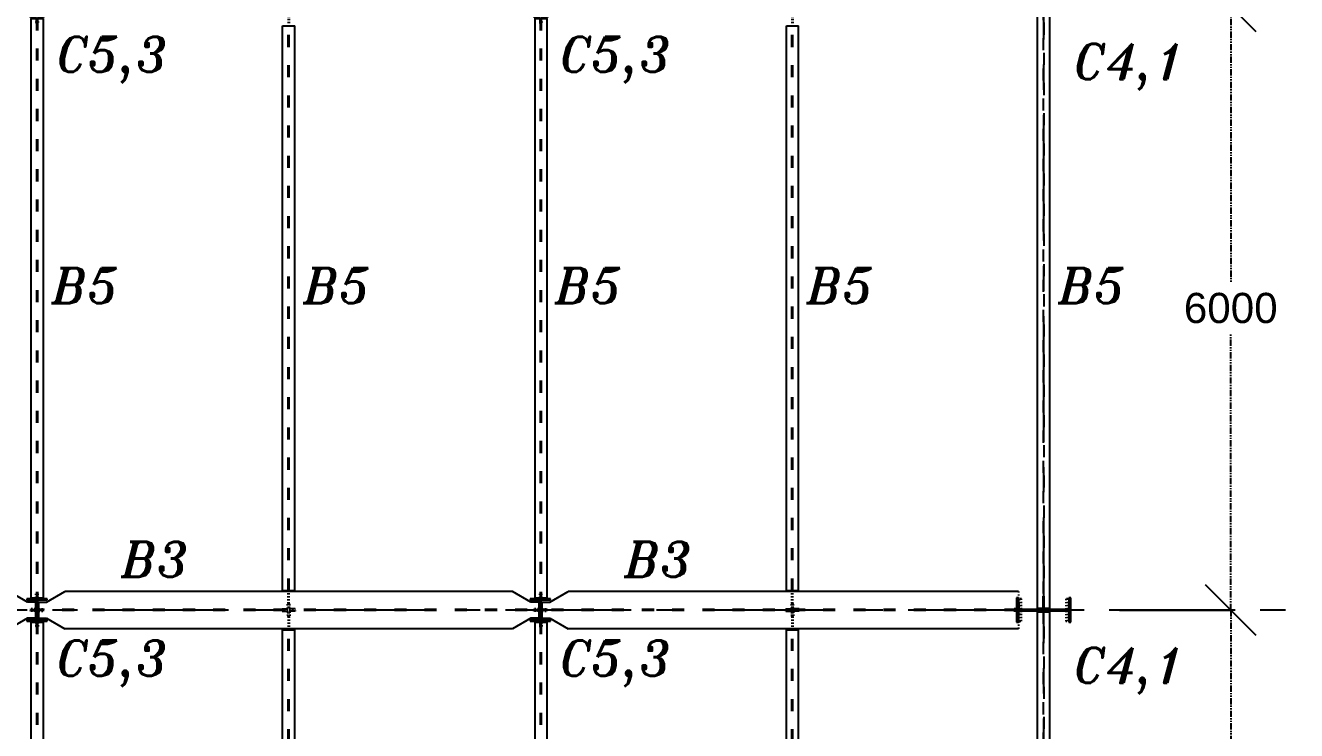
# Model space of a CAD drawing. Header units: inches. Extents: x -15 to 1885144, y -42615 to 866270.
# Drawn here: x 1714919 to 1727547, y 844099 to 851107 of the extents above; entities that cross this region are included whole.
import ezdxf

# ---------------------------------------------------------------- set-up
doc = ezdxf.new("R2010")
doc.units = ezdxf.units.IN
doc.header["$LTSCALE"] = 100
doc.header["$MEASUREMENT"] = 0
for name, pattern in [('CENTER', [2, 1.25, -0.25, 0.25, -0.25]), ('dash line', [30, 12, -18]), ('PHANTOM2', [1.25, 0.625, -0.125, 0.125, -0.125, 0.125, -0.125])]:
    doc.linetypes.add(name, pattern=pattern)
for name, color, linetype in [('axis', 8, 'PHANTOM2'), ('columns', 2, 'Continuous'), ('dimensions', 10, 'PHANTOM2'), ('layout', 7, 'Continuous'), ('text', 3, 'Continuous')]:
    doc.layers.add(name, color=color, linetype=linetype)
doc.styles.get("Standard").update_dxf_attribs({"font": 'arial.ttf'})
doc.styles.add('TEXT-3', font='ITALICT.shx', dxfattribs={"height": 350})
doc.dimstyles.new('Dim_1', dxfattribs={"dimtxt": 300, "dimasz": 500, "dimexe": 0.0625, "dimexo": 0.0625, "dimgap": 100, "dimtad": 0, "dimtih": 1, "dimtoh": 1, "dimdec": 0, "dimzin": 0, "dimdsep": 46, "dimtxsty": 'Standard', "dimblk": 'OBLIQUE', "dimcen": 0.09, "dimclrd": 256, "dimclre": 256, "dimclrt": 256, "dimadec": 0, "dimazin": 0, "dimtm": 1e-09, "dimtfac": 1, "dimtdec": 0, "dimtofl": 0, "dimtmove": 0, "dimatfit": 3, "dimfxl": 1, "dimtfillclr": 256, "dimtolj": 1, "dimtzin": 0, "dimlwe": -1, "dimarcsym": 0})

# ---------------------------------------------------------------- blocks, each defined once
blk = doc.blocks.new('_Oblique')
at = {"color": 0, "linetype": 'ByBlock', "lineweight": -2}
blk.add_line((-0.5, -0.5), (0.5, 0.5), dxfattribs=at)
blk = doc.blocks.new('*D965')
at = {"layer": 'Defpoints', "color": 0, "transparency": 16777216}
for p in [(1725789, 845297), (1726893, 845297), (1725789, 839297)]:
    blk.add_point(p, dxfattribs=at)
at = {"layer": 'dimensions', "linetype": 'dash line', "transparency": 16777216}
for p, q in [((1725789, 845297), (1726893, 845297)), ((1725789, 839297), (1726893, 839297))]:
    blk.add_line(p, q, dxfattribs=at)
at = {"layer": 'dimensions', "lineweight": -2, "transparency": 16777216}
for p, q in [((1726893, 845297), (1726893, 842550)), ((1726893, 839297), (1726893, 842044))]:
    blk.add_line(p, q, dxfattribs=at)
at = {"layer": 'dimensions', "lineweight": -2, "transparency": 16777216, "xscale": 500, "yscale": 500, "zscale": 500}
for p, rotation in [((1726893, 845297), 90), ((1726893, 839297), 270)]:
    blk.add_blockref('_Oblique', p, dxfattribs=dict(at, rotation=rotation))
at = {"layer": 'dimensions', "transparency": 16777216, "insert": (1726893, 842297), "char_height": 300, "attachment_point": 5}
blk.add_mtext('\\A1;6000', dxfattribs=at)
blk = doc.blocks.new('*D966')
at = {"layer": 'Defpoints', "color": 0, "transparency": 16777216}
for p in [(1725789, 851297), (1726893, 851297), (1725789, 845297)]:
    blk.add_point(p, dxfattribs=at)
at = {"layer": 'dimensions', "linetype": 'dash line', "transparency": 16777216}
for p, q in [((1725789, 851297), (1726893, 851297)), ((1725789, 845297), (1726893, 845297))]:
    blk.add_line(p, q, dxfattribs=at)
at = {"layer": 'dimensions', "lineweight": -2, "transparency": 16777216}
for p, q in [((1726893, 851297), (1726893, 848550)), ((1726893, 845297), (1726893, 848044))]:
    blk.add_line(p, q, dxfattribs=at)
at = {"layer": 'dimensions', "lineweight": -2, "transparency": 16777216, "xscale": 500, "yscale": 500, "zscale": 500}
for p, rotation in [((1726893, 851297), 90), ((1726893, 845297), 270)]:
    blk.add_blockref('_Oblique', p, dxfattribs=dict(at, rotation=rotation))
at = {"layer": 'dimensions', "transparency": 16777216, "insert": (1726893, 848297), "char_height": 300, "attachment_point": 5}
blk.add_mtext('\\A1;6000', dxfattribs=at)
blk = doc.blocks.new('*D967')
at = {"layer": 'Defpoints', "color": 0, "transparency": 16777216}
for p in [(1725789, 856897), (1726893, 856897), (1725789, 851297)]:
    blk.add_point(p, dxfattribs=at)
at = {"layer": 'dimensions', "linetype": 'dash line', "transparency": 16777216}
for p, q in [((1725789, 856897), (1726893, 856897)), ((1725789, 851297), (1726893, 851297))]:
    blk.add_line(p, q, dxfattribs=at)
at = {"layer": 'dimensions', "lineweight": -2, "transparency": 16777216}
for p, q in [((1726893, 856897), (1726893, 854350)), ((1726893, 851297), (1726893, 853844))]:
    blk.add_line(p, q, dxfattribs=at)
at = {"layer": 'dimensions', "lineweight": -2, "transparency": 16777216, "xscale": 500, "yscale": 500, "zscale": 500}
for p, rotation in [((1726893, 856897), 90), ((1726893, 851297), 270)]:
    blk.add_blockref('_Oblique', p, dxfattribs=dict(at, rotation=rotation))
at = {"layer": 'dimensions', "transparency": 16777216, "insert": (1726893, 854097), "char_height": 300, "attachment_point": 5}
blk.add_mtext('\\A1;5600', dxfattribs=at)
blk = doc.blocks.new('*D968')
at = {"layer": 'Defpoints', "color": 0, "transparency": 16777216}
for p in [(1726285, 856897), (1726285, 791297), (1729880, 791297)]:
    blk.add_point(p, dxfattribs=at)
at = {"layer": 'dimensions', "linetype": 'dash line', "transparency": 16777216}
for p, q in [((1726285, 856897), (1729880, 856897)), ((1726285, 791297), (1729880, 791297))]:
    blk.add_line(p, q, dxfattribs=at)
at = {"layer": 'dimensions', "lineweight": -2, "transparency": 16777216}
for p, q in [((1729880, 856897), (1729880, 824350)), ((1729880, 791297), (1729880, 823844))]:
    blk.add_line(p, q, dxfattribs=at)
at = {"layer": 'dimensions', "lineweight": -2, "transparency": 16777216, "xscale": 500, "yscale": 500, "zscale": 500}
for p, rotation in [((1729880, 856897), 90), ((1729880, 791297), 270)]:
    blk.add_blockref('_Oblique', p, dxfattribs=dict(at, rotation=rotation))
at = {"layer": 'dimensions', "transparency": 16777216, "insert": (1729880, 824097), "char_height": 300, "attachment_point": 5}
blk.add_mtext('\\A1;65600', dxfattribs=at)
blk = doc.blocks.new('*U974')
at = {"layer": 'columns', "ltscale": 0.01}
for p, q in [((2600, 110), (2400, 110)), ((2400, 110), (2400, 100)), ((2400, 100), (2600, 100)), ((2495, 100), (2495, -100)), ((2495, 5), (2505, 5)), ((2505, 100), (2505, -100)), ((2600, 100), (2600, 110)), ((7600, 110), (7400, 110)), ((7400, 110), (7400, 100)), ((7400, 100), (7600, 100)), ((7495, 100), (7495, -100)), ((7495, 5), (7505, 5)), ((7505, 100), (7505, -100)), ((7600, 100), (7600, 110)), ((2600, -100), (2400, -100)), ((2400, -100), (2400, -110)), ((2400, -110), (2600, -110)), ((2600, -110), (2600, -100)), ((7600, -100), (7400, -100)), ((7400, -100), (7400, -110)), ((7400, -110), (7600, -110)), ((7600, -110), (7600, -100))]:
    blk.add_line(p, q, dxfattribs=at)
blk = doc.blocks.new('*U975')
at = {"layer": 'columns', "color": 0, "linetype": 'ByBlock', "lineweight": -2, "transparency": 16777216}
blk.add_blockref('*U974', (0, -6000), dxfattribs=at)
blk = doc.blocks.new('*U976')
at = {"layer": 'layout', "linetype": 'dash line', "ltscale": 0.01}
for p, q in [((4995, 2995), (4935, 2995)), ((4935, 2989), (4935, 2995)), ((4954, 2995), (4954, 2989)), ((4970, 2995), (4970, 2989)), ((4989, 2989), (4989, 2985)), ((4989, 2985), (4989, 2935)), ((4989, 2935), (4995, 2935)), ((4995, 2935), (4995, 2995)), ((4995, 2935), (4995, 2815)), ((5005, 2935), (5005, 2995)), ((5005, 2995), (5065, 2995)), ((5011, 2935), (5005, 2935)), ((5005, 2935), (5005, 2815)), ((5011, 2989), (5011, 2985)), ((5011, 2985), (5011, 2935)), ((5030, 2995), (5030, 2989)), ((5046, 2995), (5046, 2989)), ((5065, 2995), (5065, 2989)), ((10000, 2995), (9940, 2995)), ((9940, 2989), (9940, 2995)), ((9959, 2995), (9959, 2989)), ((9975, 2995), (9975, 2989)), ((9994, 2989), (9994, 2985)), ((9994, 2985), (9994, 2935)), ((9994, 2935), (10000, 2935)), ((10000, 2935), (10000, 2995)), ((10000, 2935), (10000, 2815)), ((10010, 2935), (10010, 2995)), ((10010, 2995), (10070, 2995)), ((10016, 2935), (10010, 2935)), ((10010, 2935), (10010, 2815)), ((10016, 2989), (10016, 2985)), ((10016, 2985), (10016, 2935)), ((10035, 2995), (10035, 2989)), ((10051, 2995), (10051, 2989)), ((10070, 2995), (10070, 2989)), ((2489, 2880), (2489, 2830)), ((2489, 2830), (2495, 2830)), ((2511, 2830), (2505, 2830)), ((2511, 2880), (2511, 2830)), ((7494, 2880), (7494, 2830)), ((7494, 2830), (7500, 2830)), ((7516, 2830), (7510, 2830)), ((7516, 2880), (7516, 2830)), ((2489, -2880), (2489, -2830)), ((2489, -2830), (2495, -2830)), ((2511, -2830), (2505, -2830)), ((2511, -2880), (2511, -2830)), ((4995, -2935), (4995, -2815)), ((5005, -2935), (5005, -2815)), ((7494, -2880), (7494, -2830)), ((7494, -2830), (7500, -2830)), ((7516, -2830), (7510, -2830)), ((7516, -2880), (7516, -2830)), ((10000, -2935), (10000, -2815)), ((10010, -2935), (10010, -2815)), ((4935, -2989), (4935, -2995)), ((4995, -2995), (4935, -2995)), ((4954, -2995), (4954, -2989)), ((4970, -2995), (4970, -2989)), ((4989, -2985), (4989, -2935)), ((4989, -2935), (4995, -2935)), ((4989, -2989), (4989, -2985)), ((4995, -2935), (4995, -2995)), ((5005, -2935), (5005, -2995)), ((5011, -2935), (5005, -2935)), ((5005, -2995), (5065, -2995)), ((5011, -2985), (5011, -2935)), ((5011, -2989), (5011, -2985)), ((5030, -2995), (5030, -2989)), ((5046, -2995), (5046, -2989)), ((5065, -2995), (5065, -2989)), ((9940, -2989), (9940, -2995)), ((10000, -2995), (9940, -2995)), ((9959, -2995), (9959, -2989)), ((9975, -2995), (9975, -2989)), ((9994, -2985), (9994, -2935)), ((9994, -2935), (10000, -2935)), ((9994, -2989), (9994, -2985)), ((10000, -2935), (10000, -2995)), ((10010, -2935), (10010, -2995)), ((10016, -2935), (10010, -2935)), ((10010, -2995), (10070, -2995)), ((10016, -2985), (10016, -2935)), ((10016, -2989), (10016, -2985)), ((10035, -2995), (10035, -2989)), ((10051, -2995), (10051, -2989)), ((10070, -2995), (10070, -2989))]:
    blk.add_line(p, q, dxfattribs=at)
at = {"layer": 'layout', "ltscale": 0.01}
for p, q in [((4935, 2989), (4989, 2989)), ((5065, 2989), (5011, 2989)), ((9940, 2989), (9994, 2989)), ((10070, 2989), (10016, 2989)), ((12435, 2987), (12435, 2993)), ((12440, 2983), (12560, 2983)), ((12440, -2982), (12440, 2983)), ((12495, 2993), (12495, 2983)), ((12505, 2993), (12505, 2983)), ((12560, -2982), (12560, 2983)), ((2435, 2884), (2435, 2890)), ((2440, 2880), (2560, 2880)), ((2440, 2880), (2440, -2880)), ((2495, 2890), (2495, 2880)), ((2560, 2880), (2560, -2880)), ((4940, 2805), (5060, 2805)), ((4940, -2805), (4940, 2805)), ((5060, -2805), (5060, 2805)), ((7440, 2884), (7440, 2890)), ((7445, 2880), (7565, 2880)), ((7445, 2880), (7445, -2880)), ((7500, 2890), (7500, 2880)), ((7565, 2880), (7565, -2880)), ((9945, 2805), (10065, 2805)), ((9945, -2805), (9945, 2805)), ((10065, -2805), (10065, 2805)), ((2435, -2884), (2435, -2890)), ((2440, -2880), (2560, -2880)), ((2495, -2890), (2495, -2880)), ((4940, -2805), (5060, -2805)), ((7440, -2884), (7440, -2890)), ((7445, -2880), (7565, -2880)), ((7500, -2890), (7500, -2880)), ((9945, -2805), (10065, -2805)), ((4935, -2989), (4989, -2989)), ((5065, -2989), (5011, -2989)), ((9940, -2989), (9994, -2989)), ((10070, -2989), (10016, -2989)), ((12435, -2986), (12435, -2992)), ((12440, -2982), (12560, -2982)), ((12495, -2992), (12495, -2982)), ((12505, -2992), (12505, -2982))]:
    blk.add_line(p, q, dxfattribs=at)
at = {"layer": 'layout'}
for p, q in [((12495, 2993), (12435, 2993)), ((12435, 2987), (12489, 2987)), ((12489, 2987), (12489, 2983)), ((12505, 2993), (12565, 2993)), ((12565, 2987), (12511, 2987)), ((12511, 2987), (12511, 2983)), ((12565, 2993), (12565, 2987)), ((2495, 2890), (2435, 2890)), ((2435, 2884), (2489, 2884)), ((2489, 2884), (2489, 2880)), ((2495, 2830), (2495, 2880)), ((2505, 2830), (2505, 2890)), ((2505, 2890), (2565, 2890)), ((2565, 2884), (2511, 2884)), ((2511, 2884), (2511, 2880)), ((2565, 2890), (2565, 2884)), ((7500, 2890), (7440, 2890)), ((7440, 2884), (7494, 2884)), ((7494, 2884), (7494, 2880)), ((7500, 2830), (7500, 2880)), ((7510, 2830), (7510, 2890)), ((7510, 2890), (7570, 2890)), ((7570, 2884), (7516, 2884)), ((7516, 2884), (7516, 2880)), ((7570, 2890), (7570, 2884)), ((2435, -2884), (2489, -2884)), ((2495, -2890), (2435, -2890)), ((2489, -2884), (2489, -2880)), ((2495, -2830), (2495, -2880)), ((2505, -2830), (2505, -2890)), ((2505, -2890), (2565, -2890)), ((2511, -2884), (2511, -2880)), ((2565, -2884), (2511, -2884)), ((2565, -2890), (2565, -2884)), ((7440, -2884), (7494, -2884)), ((7500, -2890), (7440, -2890)), ((7494, -2884), (7494, -2880)), ((7500, -2830), (7500, -2880)), ((7510, -2830), (7510, -2890)), ((7510, -2890), (7570, -2890)), ((7516, -2884), (7516, -2880)), ((7570, -2884), (7516, -2884)), ((7570, -2890), (7570, -2884)), ((12435, -2986), (12489, -2986)), ((12495, -2992), (12435, -2992)), ((12489, -2986), (12489, -2982)), ((12505, -2992), (12565, -2992)), ((12511, -2986), (12511, -2982)), ((12565, -2986), (12511, -2986)), ((12565, -2992), (12565, -2986))]:
    blk.add_line(p, q, dxfattribs=at)
at = {"layer": 'layout', "linetype": 'dash line'}
for p, q in [((12454, 2993), (12454, 2987)), ((12470, 2993), (12470, 2987)), ((12530, 2993), (12530, 2987)), ((12546, 2993), (12546, 2987)), ((2454, 2890), (2454, 2884)), ((2470, 2890), (2470, 2884)), ((2530, 2890), (2530, 2884)), ((2546, 2890), (2546, 2884)), ((7459, 2890), (7459, 2884)), ((7475, 2890), (7475, 2884)), ((7535, 2890), (7535, 2884)), ((7551, 2890), (7551, 2884)), ((2454, -2890), (2454, -2884)), ((2470, -2890), (2470, -2884)), ((2530, -2890), (2530, -2884)), ((2546, -2890), (2546, -2884)), ((7459, -2890), (7459, -2884)), ((7475, -2890), (7475, -2884)), ((7535, -2890), (7535, -2884)), ((7551, -2890), (7551, -2884)), ((12454, -2992), (12454, -2986)), ((12470, -2992), (12470, -2986)), ((12530, -2992), (12530, -2986)), ((12546, -2992), (12546, -2986))]:
    blk.add_line(p, q, dxfattribs=at)
at = {"layer": 'layout', "linetype": 'dash line', "ltscale": 0.1}
for p, q in [((12495, 2983), (12495, -2982)), ((12505, -2982), (12505, 2983)), ((2495, 2880), (2495, -2830)), ((2505, 2880), (2505, -2830)), ((4995, -2805), (4995, 2805)), ((5005, -2805), (5005, 2805)), ((7500, 2880), (7500, -2830)), ((7510, 2880), (7510, -2830)), ((10000, -2805), (10000, 2805)), ((10010, -2805), (10010, 2805))]:
    blk.add_line(p, q, dxfattribs=at)
blk = doc.blocks.new('*U977')
at = {"layer": 'layout', "color": 0, "linetype": 'ByBlock', "lineweight": -2, "transparency": 16777216}
for p in [(0, 0), (0, -6000)]:
    blk.add_blockref('*U976', p, dxfattribs=at)
blk = doc.blocks.new('*U982')
at = {"layer": 'columns', "ltscale": 0.01}
for p, q in [((12160, 120), (12160, -120)), ((12180, 120), (12160, 120)), ((12180, -120), (12180, 120)), ((12180, 7.5), (12680, 7.5)), ((12210, 7.5), (12650, 7.5)), ((12430, -7.5), (12430, 7.5)), ((12430, -7.5), (12430, 7.5)), ((12680, 120), (12680, -120)), ((12700, 120), (12680, 120)), ((12700, -120), (12700, 120)), ((12160, -120), (12180, -120)), ((12180, -7.5), (12680, -7.5)), ((12210, -7.5), (12650, -7.5)), ((12680, -120), (12700, -120))]:
    blk.add_line(p, q, dxfattribs=at)
at = {"layer": 'columns', "linetype": 'dash line', "ltscale": 0.01}
for p, q in [((12190, 110), (12190, -110)), ((12210, 110), (12190, 110)), ((12210, -110), (12210, 110)), ((12650, 110), (12650, -110)), ((12670, 110), (12650, 110)), ((12670, -110), (12670, 110)), ((12190, -110), (12210, -110)), ((12650, -110), (12670, -110))]:
    blk.add_line(p, q, dxfattribs=at)
blk = doc.blocks.new('*U983')
at = {"layer": 'columns', "color": 0, "linetype": 'ByBlock', "lineweight": -2, "transparency": 16777216}
blk.add_blockref('*U982', (0, -6000), dxfattribs=at)
blk = doc.blocks.new('*U1009')
at = {"layer": 'text', "linetype": 'Continuous', "style": 'TEXT-3'}
blk.add_text('B3', height=350, dxfattribs=at).set_placement((-350, -175))
blk = doc.blocks.new('*U1010')
at = {"layer": 'text', "color": 0, "linetype": 'ByBlock', "lineweight": -2, "transparency": 16777216}
for p in [(15000, 54000), (20000, 54000)]:
    blk.add_blockref('*U1009', p, dxfattribs=at)
blk = doc.blocks.new('*U1011')
at = {"layer": 'text', "linetype": 'Continuous', "style": 'TEXT-3'}
blk.add_text('B5', height=350, dxfattribs=at).set_placement((-358, -175))
blk = doc.blocks.new('*U1012')
at = {"layer": 'text', "color": 0, "linetype": 'ByBlock', "lineweight": -2, "transparency": 16777216}
for p in [(15000, 54000), (17500, 54000), (20000, 54000), (22500, 54000), (25000, 54000)]:
    blk.add_blockref('*U1011', p, dxfattribs=at)
blk = doc.blocks.new('*U1023')
at = {"layer": 'text', "linetype": 'Continuous', "style": 'TEXT-3'}
blk.add_text('C5,3', height=350, dxfattribs=at).set_placement((-617, -142))
blk = doc.blocks.new('*U1024')
at = {"layer": 'text', "color": 0, "linetype": 'ByBlock', "lineweight": -2, "transparency": 16777216}
for p in [(10000, 60000), (15000, 60000), (10000, 54000), (15000, 54000)]:
    blk.add_blockref('*U1023', p, dxfattribs=at)
blk = doc.blocks.new('*U1032')
at = {"layer": 'text', "linetype": 'Continuous', "style": 'TEXT-3'}
blk.add_text('C4,1', height=350, dxfattribs=at).set_placement((-592, -142))
blk = doc.blocks.new('*U1033')
at = {"layer": 'text', "color": 0, "linetype": 'ByBlock', "lineweight": -2, "transparency": 16777216}
for p in [(0, 60000), (0, 54000)]:
    blk.add_blockref('*U1032', p, dxfattribs=at)

msp = doc.modelspace()

# ---------------------------------------------------------------- linework, layer by layer
at = {"layer": 'axis', "linetype": 'CENTER', "ltscale": 10}
for p, q in [((1725034.35, 862218.094), (1725034.378, 790996.968)), ((1734936.993, 845296.968), (1628025.176, 845296.968)), ((1734936.993, 845296.968), (1628025.176, 845296.968)), ((1734936.993, 845296.968), (1628025.176, 845296.968)), ((1734936.993, 845296.968), (1628025.176, 845296.968))]:
    msp.add_line(p, q, dxfattribs=at)
at = {"layer": 'layout', "linetype": 'dash line', "ltscale": 0.1}
for p, q in [((1725029.378, 845314.468), (1725029.378, 845611.499)), ((1725039.378, 845314.468), (1725039.378, 845611.499)), ((1719904.378, 845301.968), (1715049.378, 845301.968)), ((1724764.378, 845301.968), (1720049.378, 845301.968)), ((1719904.378, 845291.968), (1715039.378, 845291.968)), ((1724764.378, 845291.968), (1720039.378, 845291.968))]:
    msp.add_line(p, q, dxfattribs=at)
at = {"layer": 'layout', "ltscale": 0.01}
for p, q in [((1714939.378, 845376.968), (1714757.513, 845481.968)), ((1715129.378, 845376.968), (1715311.243, 845481.968)), ((1719757.513, 845481.968), (1715311.243, 845481.968)), ((1719939.378, 845376.968), (1719757.513, 845481.968)), ((1720129.378, 845376.968), (1720311.243, 845481.968)), ((1724784.378, 845481.968), (1720311.243, 845481.968)), ((1715019.378, 845376.968), (1714939.378, 845376.968)), ((1715019.378, 845376.968), (1715019.378, 845216.968)), ((1715049.378, 845376.968), (1715129.378, 845376.968)), ((1715049.378, 845376.968), (1715049.378, 845216.968)), ((1720019.378, 845376.968), (1719939.378, 845376.968)), ((1720019.378, 845376.968), (1720019.378, 845216.968)), ((1720049.378, 845376.968), (1720129.378, 845376.968)), ((1720049.378, 845376.968), (1720049.378, 845216.968)), ((1724788.378, 845326.968), (1724788.378, 845342.968)), ((1724969.378, 845310.468), (1724969.378, 845304.468)), ((1724974.378, 845314.468), (1725094.378, 845314.468)), ((1725029.378, 845304.468), (1725029.378, 845314.468)), ((1725039.378, 845304.468), (1725039.378, 845314.468)), ((1714939.378, 845216.968), (1714757.513, 845111.968)), ((1715019.378, 845216.968), (1714939.378, 845216.968)), ((1715029.378, 845291.968), (1715019.378, 845291.968)), ((1715049.378, 845216.968), (1715129.378, 845216.968)), ((1715129.378, 845216.968), (1715311.243, 845111.968)), ((1719939.378, 845216.968), (1719757.513, 845111.968)), ((1720019.378, 845216.968), (1719939.378, 845216.968)), ((1720029.378, 845291.968), (1720019.378, 845291.968)), ((1720049.378, 845216.968), (1720129.378, 845216.968)), ((1720129.378, 845216.968), (1720311.243, 845111.968)), ((1724788.378, 845250.968), (1724788.378, 845266.968)), ((1724969.378, 845283.468), (1724969.378, 845289.468)), ((1724974.378, 845279.468), (1725094.378, 845279.468)), ((1725029.378, 845289.468), (1725029.378, 845279.468)), ((1725039.378, 845289.468), (1725039.378, 845279.468)), ((1719757.513, 845111.968), (1715311.243, 845111.968)), ((1724784.378, 845111.968), (1720311.243, 845111.968))]:
    msp.add_line(p, q, dxfattribs=at)
at = {"layer": 'layout', "linetype": 'dash line', "ltscale": 0.01}
for p, q in [((1724784.378, 845481.968), (1724784.378, 845111.968)), ((1715019.378, 845307.968), (1714969.378, 845307.968)), ((1714969.378, 845307.968), (1714969.378, 845301.968)), ((1715049.378, 845307.968), (1715099.378, 845307.968)), ((1715099.378, 845307.968), (1715099.378, 845301.968)), ((1720019.378, 845307.968), (1719969.378, 845307.968)), ((1719969.378, 845307.968), (1719969.378, 845301.968)), ((1720049.378, 845307.968), (1720099.378, 845307.968)), ((1720099.378, 845307.968), (1720099.378, 845301.968)), ((1724784.378, 845307.968), (1724734.378, 845307.968)), ((1724734.378, 845307.968), (1724734.378, 845301.968)), ((1724794.378, 845361.968), (1724788.378, 845361.968)), ((1724788.378, 845361.968), (1724788.378, 845307.968)), ((1724794.378, 845342.968), (1724788.378, 845342.968)), ((1724794.378, 845326.968), (1724788.378, 845326.968)), ((1724794.378, 845301.968), (1724794.378, 845361.968)), ((1724794.378, 845301.968), (1724794.378, 845361.968)), ((1714969.378, 845285.968), (1714969.378, 845291.968)), ((1715019.378, 845285.968), (1714969.378, 845285.968)), ((1715049.378, 845285.968), (1715099.378, 845285.968)), ((1715099.378, 845285.968), (1715099.378, 845291.968)), ((1719969.378, 845285.968), (1719969.378, 845291.968)), ((1720019.378, 845285.968), (1719969.378, 845285.968)), ((1720049.378, 845285.968), (1720099.378, 845285.968)), ((1720099.378, 845285.968), (1720099.378, 845291.968)), ((1724734.378, 845285.968), (1724734.378, 845291.968)), ((1724784.378, 845285.968), (1724734.378, 845285.968)), ((1724794.378, 845291.968), (1724784.378, 845291.968)), ((1724788.378, 845285.968), (1724784.378, 845285.968)), ((1724788.378, 845231.968), (1724788.378, 845285.968)), ((1724794.378, 845266.968), (1724788.378, 845266.968)), ((1724794.378, 845250.968), (1724788.378, 845250.968)), ((1724794.378, 845231.968), (1724788.378, 845231.968)), ((1724794.378, 845291.968), (1724794.378, 845231.968)), ((1724794.378, 845291.968), (1724794.378, 845231.968))]:
    msp.add_line(p, q, dxfattribs=at)
at = {"layer": 'layout'}
for p, q in [((1714969.378, 845301.968), (1715029.378, 845301.968)), ((1715023.378, 845307.968), (1715019.378, 845307.968)), ((1715029.378, 845361.968), (1715023.378, 845361.968)), ((1715023.378, 845361.968), (1715023.378, 845307.968)), ((1715029.378, 845301.968), (1715029.378, 845361.968)), ((1715029.378, 845301.968), (1715029.378, 845361.968)), ((1715039.378, 845301.968), (1715039.378, 845361.968)), ((1715039.378, 845301.968), (1715039.378, 845361.968)), ((1715039.378, 845361.968), (1715045.378, 845361.968)), ((1715099.378, 845301.968), (1715039.378, 845301.968)), ((1715045.378, 845361.968), (1715045.378, 845307.968)), ((1715045.378, 845307.968), (1715049.378, 845307.968)), ((1719969.378, 845301.968), (1720029.378, 845301.968)), ((1720023.378, 845307.968), (1720019.378, 845307.968)), ((1720029.378, 845361.968), (1720023.378, 845361.968)), ((1720023.378, 845361.968), (1720023.378, 845307.968)), ((1720029.378, 845301.968), (1720029.378, 845361.968)), ((1720029.378, 845301.968), (1720029.378, 845361.968)), ((1720039.378, 845301.968), (1720039.378, 845361.968)), ((1720039.378, 845301.968), (1720039.378, 845361.968)), ((1720039.378, 845361.968), (1720045.378, 845361.968)), ((1720099.378, 845301.968), (1720039.378, 845301.968)), ((1720045.378, 845361.968), (1720045.378, 845307.968)), ((1720045.378, 845307.968), (1720049.378, 845307.968)), ((1724734.378, 845301.968), (1724794.378, 845301.968)), ((1724969.378, 845310.468), (1725023.378, 845310.468)), ((1725029.378, 845304.468), (1724969.378, 845304.468)), ((1725023.378, 845310.468), (1725023.378, 845314.468)), ((1725039.378, 845304.468), (1725099.378, 845304.468)), ((1725045.378, 845310.468), (1725045.378, 845314.468)), ((1725099.378, 845310.468), (1725045.378, 845310.468)), ((1725099.378, 845304.468), (1725099.378, 845310.468)), ((1714969.378, 845291.968), (1715019.378, 845291.968)), ((1715023.378, 845285.968), (1715019.378, 845285.968)), ((1715023.378, 845231.968), (1715023.378, 845285.968)), ((1715029.378, 845231.968), (1715023.378, 845231.968)), ((1715029.378, 845291.968), (1715029.378, 845231.968)), ((1715029.378, 845291.968), (1715029.378, 845231.968)), ((1715039.378, 845291.968), (1715039.378, 845231.968)), ((1715039.378, 845291.968), (1715039.378, 845231.968)), ((1715039.378, 845231.968), (1715045.378, 845231.968)), ((1715045.378, 845231.968), (1715045.378, 845285.968)), ((1715045.378, 845285.968), (1715049.378, 845285.968)), ((1715099.378, 845291.968), (1715049.378, 845291.968)), ((1719969.378, 845291.968), (1720019.378, 845291.968)), ((1720023.378, 845285.968), (1720019.378, 845285.968)), ((1720023.378, 845231.968), (1720023.378, 845285.968)), ((1720029.378, 845231.968), (1720023.378, 845231.968)), ((1720029.378, 845291.968), (1720029.378, 845231.968)), ((1720029.378, 845291.968), (1720029.378, 845231.968)), ((1720039.378, 845291.968), (1720039.378, 845231.968)), ((1720039.378, 845291.968), (1720039.378, 845231.968)), ((1720039.378, 845231.968), (1720045.378, 845231.968)), ((1720045.378, 845231.968), (1720045.378, 845285.968)), ((1720045.378, 845285.968), (1720049.378, 845285.968)), ((1720099.378, 845291.968), (1720049.378, 845291.968)), ((1724734.378, 845291.968), (1724784.378, 845291.968)), ((1725029.378, 845289.468), (1724969.378, 845289.468)), ((1724969.378, 845283.468), (1725023.378, 845283.468)), ((1725023.378, 845283.468), (1725023.378, 845279.468)), ((1725039.378, 845289.468), (1725099.378, 845289.468)), ((1725099.378, 845283.468), (1725045.378, 845283.468)), ((1725045.378, 845283.468), (1725045.378, 845279.468)), ((1725099.378, 845289.468), (1725099.378, 845283.468))]:
    msp.add_line(p, q, dxfattribs=at)
at = {"layer": 'layout', "linetype": 'dash line'}
for p, q in [((1715029.378, 845342.968), (1715023.378, 845342.968)), ((1715029.378, 845326.968), (1715023.378, 845326.968)), ((1715039.378, 845342.968), (1715045.378, 845342.968)), ((1715039.378, 845326.968), (1715045.378, 845326.968)), ((1720029.378, 845342.968), (1720023.378, 845342.968)), ((1720029.378, 845326.968), (1720023.378, 845326.968)), ((1720039.378, 845342.968), (1720045.378, 845342.968)), ((1720039.378, 845326.968), (1720045.378, 845326.968)), ((1724788.378, 845307.968), (1724784.378, 845307.968)), ((1724988.378, 845304.468), (1724988.378, 845310.468)), ((1725004.378, 845304.468), (1725004.378, 845310.468)), ((1725064.378, 845304.468), (1725064.378, 845310.468)), ((1725080.378, 845304.468), (1725080.378, 845310.468)), ((1715029.378, 845266.968), (1715023.378, 845266.968)), ((1715029.378, 845250.968), (1715023.378, 845250.968)), ((1715039.378, 845266.968), (1715045.378, 845266.968)), ((1715039.378, 845250.968), (1715045.378, 845250.968)), ((1720029.378, 845266.968), (1720023.378, 845266.968)), ((1720029.378, 845250.968), (1720023.378, 845250.968)), ((1720039.378, 845266.968), (1720045.378, 845266.968)), ((1720039.378, 845250.968), (1720045.378, 845250.968)), ((1724988.378, 845289.468), (1724988.378, 845283.468)), ((1725004.378, 845289.468), (1725004.378, 845283.468)), ((1725064.378, 845289.468), (1725064.378, 845283.468)), ((1725080.378, 845289.468), (1725080.378, 845283.468))]:
    msp.add_line(p, q, dxfattribs=at)

# ---------------------------------------------------------------- block references
at = {"layer": 'columns'}
for name, p in [('*U983', (1712604.378, 851296.968)), ('*U975', (1712534.378, 851296.968))]:
    msp.add_blockref(name, p, dxfattribs=at)
at = {"layer": 'layout'}
msp.add_blockref('*U977', (1712534.378, 848296.968), dxfattribs=at)
at = {"layer": 'text'}
for name, p in [('*U1012', (1700536.811, 794520.075)), ('*U1010', (1701218.846, 791800.975)), ('*U1024', (1705844.231, 790786.525)), ('*U1033', (1725924.711, 790714.476))]:
    msp.add_blockref(name, p, dxfattribs=at)

# ---------------------------------------------------------------- dimensions: what is measured, and where the dimension line sits
at = {"layer": 'dimensions'}
for base, p1, p2, angle, picture, middle in [((1726892.608, 856896.968), (1725789.133, 851296.968), (1725789.133, 856896.968), 270, '*D967', (1726892.608, 854096.968)), ((1729880.267, 791296.968), (1726284.747, 856896.968), (1726284.747, 791296.968), 90, '*D968', (1729880.267, 824096.968)), ((1726892.608, 851296.968), (1725789.133, 845296.968), (1725789.133, 851296.968), 270, '*D966', (1726892.608, 848296.968)), ((1726892.608, 845296.968), (1725789.133, 839296.968), (1725789.133, 845296.968), 270, '*D965', (1726892.608, 842296.968))]:
    dim = msp.add_linear_dim(base=base, p1=p1, p2=p2, angle=angle, dimstyle='Dim_1', dxfattribs=at)
    dim.commit()
    dim.dimension.update_dxf_attribs({"geometry": picture, "text_midpoint": middle})

doc.saveas('drawing.dxf')
